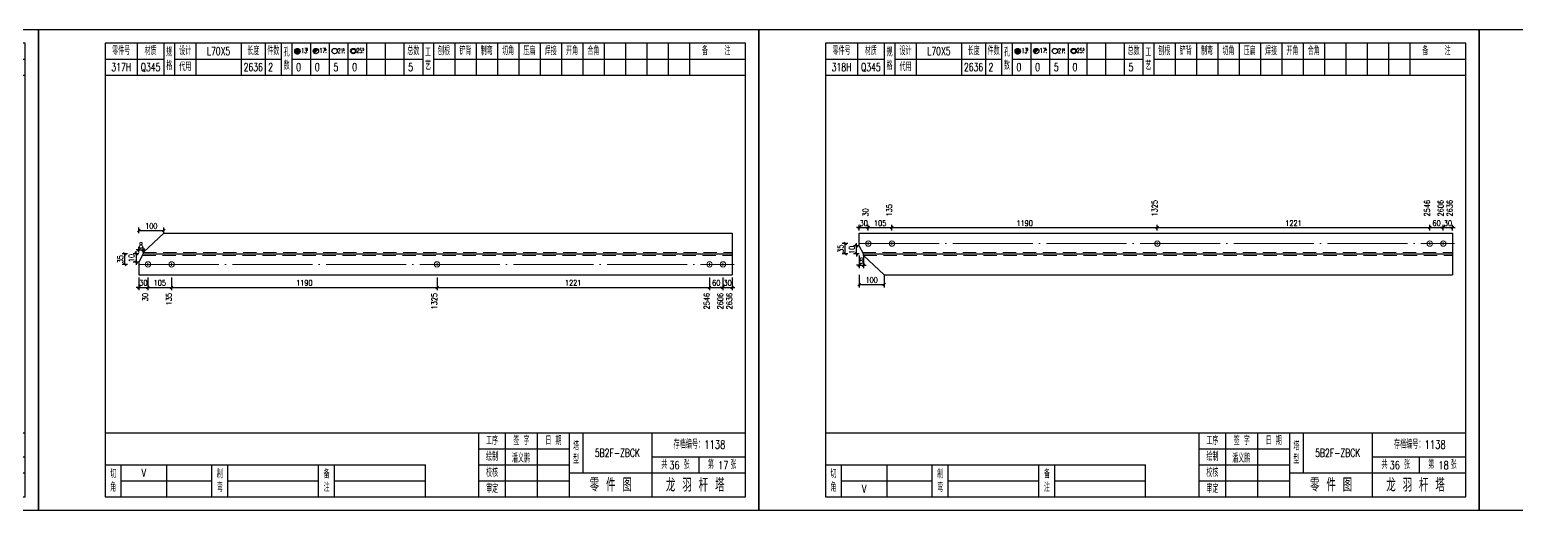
# Model space of a CAD drawing. Header units: millimetres. Extents: x 0 to 30240, y -10896 to -1348.
# Drawn here: x 4317 to 4874, y -2530 to -2350 of the extents above; entities that cross this region are included whole.
import ezdxf
from ezdxf.enums import TextEntityAlignment as Align

# ---------------------------------------------------------------- set-up
doc = ezdxf.new("R2010")
doc.units = ezdxf.units.MM
doc.header["$LTSCALE"] = 20
doc.header["$PDMODE"] = 1
doc.linetypes.add('DASHDOT2X', pattern=[1.75, 1.5, -0.125, 0, -0.125])
doc.linetypes.add('HIDDEN', pattern=[0.375, 0.25, -0.125])
for name, color, linetype, lineweight in [('1', 7, 'Continuous', 25), ('11', 3, 'Continuous', 13), ('2', 1, 'HIDDEN', 13), ('5', 1, 'Continuous', 13), ('7', 2, 'DASHDOT2X', 13)]:
    doc.layers.add(name, color=color, linetype=linetype, lineweight=lineweight)
doc.styles.get("Standard").update_dxf_attribs({"font": 'simplex', "width": 0.7, "bigfont": 'gbhzfs.shx'})
doc.styles.add('SYMBOL_TXT', font='txt.shx', dxfattribs={"width": 0.6})
doc.styles.add('TITLE_TXT', font='simplex.shx', dxfattribs={"width": 0.75, "height": 2.5, "bigfont": 'gbhzfs.shx'})
doc.dimstyles.get("Standard").update_dxf_attribs({"dimtxt": 2.1, "dimasz": 1, "dimexe": 1.05, "dimexo": 0, "dimgap": 0.63, "dimtad": 1, "dimzin": 0, "dimdsep": 46, "dimtxsty": 'standard', "dimblk": 'OBLIQUE', "dimblk1": 'OBLIQUE', "dimblk2": 'OBLIQUE', "dimcen": 0.09, "dimadec": 0, "dimazin": 0, "dimtfac": 1, "dimtdec": 1, "dimtix": 1, "dimtmove": 0, "dimatfit": 3, "dimfxl": 0, "dimtolj": 1, "dimtzin": 0, "dimarcsym": 0})
pattern_1 = [(0, (-3, 0), (0, 0.0125), [])]

# ---------------------------------------------------------------- blocks, each defined once
blk = doc.blocks.new('M12_HOLE')
h = blk.add_hatch()
h.set_pattern_fill('LINE', scale=0.1, style=0)
h.set_pattern_definition(pattern_1)
h.paths.add_polyline_path([(-5, 0, 1), (-1, 0, 1)])
at = {"color": 7}
blk.add_circle((-3, 0), 2, dxfattribs=at)
at = {"color": 7, "attachment_point": 1, "style": 'SYMBOL_TXT'}
for s, insert, char_height, width in [('13\\f??|b0|i0|c0|p54;.', (-0.1, 2.1), 3.5, 5.707), ('5', (3.7, 2.3), 1.8, 2.931)]:
    blk.add_mtext(s, dxfattribs=dict(at, insert=insert, char_height=char_height, width=width))
blk = doc.blocks.new('M16_HOLE')
h = blk.add_hatch()
h.set_pattern_fill('LINE', scale=0.1, style=0)
h.set_pattern_definition(pattern_1)
h.paths.add_polyline_path([(-1.6, 1.4, 0.668179), (-5, 0, 0.198912), (-4.4, -1.4)])
at = {"color": 7}
blk.add_circle((-3, 0), 2, dxfattribs=at)
at = {"color": 7, "attachment_point": 1, "style": 'SYMBOL_TXT'}
for s, insert, char_height, width in [('17.', (-0.4, 2.1), 3.5, 6.316), ('5', (3.6, 2.3), 1.8, 1.822)]:
    blk.add_mtext(s, dxfattribs=dict(at, insert=insert, char_height=char_height, width=width))
blk = doc.blocks.new('M20_HOLE')
at = {"color": 7}
blk.add_circle((-3, 0), 2, dxfattribs=at)
at = {"color": 7, "attachment_point": 1, "style": 'SYMBOL_TXT'}
for s, insert, char_height, width in [('21.', (-0.7, 2), 3.5, 6.074), ('5', (3.3, 2), 1.8, 1.458)]:
    blk.add_mtext(s, dxfattribs=dict(at, insert=insert, char_height=char_height, width=width))
blk = doc.blocks.new('M24_HOLE')
at = {"color": 7}
for radius in [2, 1.5]:
    blk.add_circle((-3, 0), radius, dxfattribs=at)
at = {"color": 7, "attachment_point": 1, "style": 'SYMBOL_TXT'}
for s, insert, char_height, width in [('25.', (-0.7, 2.1), 3.5, 2.429), ('5', (3.9, 2.3), 1.8, 1.944)]:
    blk.add_mtext(s, dxfattribs=dict(at, insert=insert, char_height=char_height, width=width))
blk = doc.blocks.new('JgCard')
for p, q in [((270, 180), (0, 180)), ((0, 180), (0, 0)), ((270, 0), (270, 180)), ((265, 175), (25, 175)), ((25, 175), (25, 5)), ((37, 175), (37, 163)), ((47, 175), (47, 163)), ((51, 175), (51, 163)), ((59, 175), (59, 163)), ((76, 175), (76, 163)), ((85, 175), (85, 163)), ((91, 175), (91, 163)), ((95, 175), (95, 163)), ((102, 175), (102, 163)), ((109, 175), (109, 163)), ((116, 175), (116, 163)), ((123, 175), (123, 163)), ((130, 175), (130, 163)), ((137, 175), (137, 163)), ((144, 175), (144, 163)), ((148, 175), (148, 163)), ((156, 175), (156, 163)), ((164, 175), (164, 163)), ((172, 175), (172, 163)), ((180, 175), (180, 163)), ((188, 175), (188, 163)), ((196, 175), (196, 163)), ((204, 175), (204, 163)), ((212, 175), (212, 163)), ((220, 175), (220, 163)), ((228, 175), (228, 163)), ((236, 175), (236, 163)), ((244, 175), (244, 163)), ((265, 5), (265, 175)), ((25, 169), (47, 169)), ((51, 169), (91, 169)), ((95, 169), (144, 169)), ((148, 169), (265, 169)), ((25, 163), (265, 163)), ((25, 29), (265, 29)), ((165, 5), (165, 29)), ((175, 5), (175, 29)), ((187, 5), (187, 29)), ((199, 5), (199, 29)), ((204, 29), (204, 14)), ((230, 5), (230, 29)), ((165, 23), (199, 23)), ((25, 17), (145, 17)), ((31, 5), (31, 17)), ((48, 17), (48, 5)), ((65, 5), (65, 17)), ((71, 5), (71, 17)), ((105, 5), (105, 17)), ((111, 5), (111, 17)), ((145, 5), (145, 17)), ((165, 17), (199, 17)), ((230, 20), (265, 20)), ((247.5, 20), (247.5, 14)), ((199, 14), (265, 14)), ((31, 11), (65, 11)), ((71, 11), (105, 11)), ((111, 11), (145, 11)), ((165, 11), (199, 11)), ((0, 0), (270, 0)), ((25, 5), (265, 5))]:
    blk.add_line(p, q)
blk.add_lwpolyline([(96.03, 171.99, -1), (98.03, 171.99, -1)], format="xyb", close=True)
blk.add_point((145, 96))
at = {"xscale": 0.5, "yscale": 0.5, "zscale": 0.5}
for name, p in [('M12_HOLE', (98.53, 171.99)), ('M16_HOLE', (105.5, 172)), ('M20_HOLE', (112.5, 172)), ('M24_HOLE', (119.5, 172))]:
    blk.add_blockref(name, p, dxfattribs=at)
at = {"style": 'TITLE_TXT', "width": 0.75}
for s, height, p in [('存档编号：1138', 3.076, (238.02, 23.07)), ('潘义鹏', 3, (177.45, 17.91)), ('龙 羽 杆 塔', 5, (235.17, 6.97))]:
    blk.add_text(s, height=height, dxfattribs=at).set_placement(p)
at = {"attachment_point": 5, "style": 'TITLE_TXT'}
for s, insert, char_height, width in [('零件号', (31, 172), 3, 15), ('材质', (42, 172), 3, 8), ('设计', (55, 172), 3, 8), ('长度', (80.5, 172), 3, 8), ('件数', (88, 172), 3, 6), ('总数', (140.5, 172), 3, 7), ('工\\P艺', (146, 169), 3, 4), ('刨根', (152, 172), 3, 8), ('铲背', (160, 172), 3, 8), ('制弯', (168, 172), 3, 8), ('切角', (176, 172), 3, 8), ('压扁', (184, 172), 3, 8), ('焊接', (192, 172), 3, 8), ('开角', (200, 172), 3, 8), ('合角', (208, 172), 3, 8), ('备    注', (254, 172), 3, 22), ('规格', (49, 169), 3, 4), ('代用', (55, 166), 3, 8), ('孔数', (93, 169), 3, 4), ('工序', (170, 26), 3, 10), ('签 字', (181, 26), 3, 12), ('日 期', (193, 26), 3, 12), ('塔\\P型', (201.5, 21.5), 3, 5), ('绘制', (170, 20), 3, 10), ('共    张', (238.75, 17), 3, 17.5), ('第    张', (256.25, 17), 3, 17.5), ('切\\P角', (28, 11), 3, 6), ('制\\P弯', (68, 11), 3, 6), ('备\\P注', (108, 11), 3, 6), ('校核', (170, 14), 3, 10), ('零 件 图', (214.5, 9.5), 5, 31), ('审定', (170, 8), 3, 10)]:
    blk.add_mtext(s, dxfattribs=dict(at, insert=insert, char_height=char_height, width=width))
blk = doc.blocks.new('M20')
for p, q in [((-0.5, 0), (0.5, 0)), ((0, -0.5), (0, 0.5))]:
    blk.add_line(p, q)
blk.add_circle((0, 0), 1)
blk = doc.blocks.new('_Oblique')
at = {"color": 0, "linetype": 'ByBlock', "lineweight": -2}
blk.add_line((-0.5, -0.5), (0.5, 0.5), dxfattribs=at)
blk = doc.blocks.new('*D828')
at = {"layer": '11', "color": 0, "lineweight": -2}
for p, q in [((4357.6, -2443.27), (4357.6, -2448)), ((4361.04, -2443.27), (4361.04, -2448)), ((4357.6, -2446.95), (4356.6, -2446.95)), ((4357.6, -2446.95), (4361.04, -2446.95)), ((4361.04, -2446.95), (4362.04, -2446.95))]:
    blk.add_line(p, q, dxfattribs=at)
at = {"layer": 'Defpoints', "color": 0}
for p in [(4357.6, -2443.27), (4361.04, -2443.27), (4361.04, -2446.95)]:
    blk.add_point(p, dxfattribs=at)
at = {"layer": '11', "color": 0, "lineweight": -2}
blk.add_blockref('_Oblique', (4357.6, -2446.95), dxfattribs=at)
at = {"layer": '11', "color": 0, "lineweight": -2, "rotation": 180}
blk.add_blockref('_Oblique', (4361.04, -2446.95), dxfattribs=at)
at = {"layer": '11', "color": 0, "insert": (4359.32, -2445.27), "char_height": 2.1, "attachment_point": 5}
blk.add_mtext('\\A1;30', dxfattribs=at)
blk = doc.blocks.new('*D833')
at = {"layer": '11', "color": 0, "lineweight": -2}
for p, q in [((4576.56, -2443.27), (4576.56, -2448)), ((4580, -2443.27), (4580, -2448)), ((4576.56, -2446.95), (4575.56, -2446.95)), ((4576.56, -2446.95), (4580, -2446.95)), ((4580, -2446.95), (4581, -2446.95))]:
    blk.add_line(p, q, dxfattribs=at)
at = {"layer": 'Defpoints', "color": 0}
for p in [(4576.56, -2443.27), (4580, -2443.27), (4580, -2446.95)]:
    blk.add_point(p, dxfattribs=at)
at = {"layer": '11', "color": 0, "lineweight": -2}
blk.add_blockref('_Oblique', (4576.56, -2446.95), dxfattribs=at)
at = {"layer": '11', "color": 0, "lineweight": -2, "rotation": 180}
blk.add_blockref('_Oblique', (4580, -2446.95), dxfattribs=at)
at = {"layer": '11', "color": 0, "insert": (4578.28, -2445.27), "char_height": 2.1, "attachment_point": 5}
blk.add_mtext('\\A1;30', dxfattribs=at)
blk = doc.blocks.new('*D835')
at = {"layer": '11', "color": 0, "lineweight": -2}
for p, q in [((4357.6, -2432.85), (4356.6, -2432.85)), ((4357.6, -2433.9), (4357.6, -2431.8)), ((4357.6, -2432.85), (4359.21, -2432.85)), ((4359.21, -2433.9), (4359.21, -2431.8)), ((4359.21, -2432.85), (4360.21, -2432.85))]:
    blk.add_line(p, q, dxfattribs=at)
at = {"layer": 'Defpoints', "color": 0}
for p in [(4357.6, -2433.9), (4359.21, -2432.85), (4359.21, -2433.9)]:
    blk.add_point(p, dxfattribs=at)
at = {"layer": '11', "color": 0, "lineweight": -2}
blk.add_blockref('_Oblique', (4357.6, -2432.85), dxfattribs=at)
at = {"layer": '11', "color": 0, "lineweight": -2, "rotation": 180}
blk.add_blockref('_Oblique', (4359.21, -2432.85), dxfattribs=at)
at = {"layer": '11', "color": 0, "insert": (4358.4, -2431.17), "char_height": 2.1, "attachment_point": 5}
blk.add_mtext('\\A1;8', dxfattribs=at)
blk = doc.blocks.new('*D836')
at = {"layer": '11', "color": 0, "lineweight": -2}
for p, q in [((4357.6, -2434.45), (4355.5, -2434.45)), ((4356.55, -2434.45), (4356.55, -2433.45)), ((4356.55, -2434.45), (4356.55, -2437.56)), ((4357.6, -2437.56), (4355.5, -2437.56)), ((4356.55, -2437.56), (4356.55, -2438.56))]:
    blk.add_line(p, q, dxfattribs=at)
at = {"layer": 'Defpoints', "color": 0}
for p in [(4357.6, -2434.45), (4356.55, -2437.56), (4357.6, -2437.56)]:
    blk.add_point(p, dxfattribs=at)
at = {"layer": '11', "color": 0, "lineweight": -2}
for p, rotation in [((4356.55, -2434.45), 270), ((4356.55, -2437.56), 90)]:
    blk.add_blockref('_Oblique', p, dxfattribs=dict(at, rotation=rotation))
at = {"layer": '11', "color": 0, "insert": (4354.87, -2436.01), "char_height": 2.1, "attachment_point": 5, "rotation": 90}
blk.add_mtext('\\A1;10', dxfattribs=at)
blk = doc.blocks.new('*D838')
at = {"layer": '11', "color": 0, "lineweight": -2}
for p, q in [((4627.6, -2425.63), (4627.6, -2423.53)), ((4631.04, -2425.63), (4631.04, -2423.53)), ((4627.6, -2424.58), (4626.6, -2424.58)), ((4627.6, -2424.58), (4631.04, -2424.58)), ((4631.04, -2424.58), (4632.04, -2424.58))]:
    blk.add_line(p, q, dxfattribs=at)
at = {"layer": 'Defpoints', "color": 0}
for p in [(4627.6, -2425.63), (4631.04, -2424.58), (4631.04, -2425.63)]:
    blk.add_point(p, dxfattribs=at)
at = {"layer": '11', "color": 0, "lineweight": -2}
blk.add_blockref('_Oblique', (4627.6, -2424.58), dxfattribs=at)
at = {"layer": '11', "color": 0, "lineweight": -2, "rotation": 180}
blk.add_blockref('_Oblique', (4631.04, -2424.58), dxfattribs=at)
at = {"layer": '11', "color": 0, "insert": (4629.32, -2422.9), "char_height": 2.1, "attachment_point": 5}
blk.add_mtext('\\A1;30', dxfattribs=at)
blk = doc.blocks.new('*D843')
at = {"layer": '11', "color": 0, "lineweight": -2}
for p, q in [((4846.56, -2425.63), (4846.56, -2423.53)), ((4850, -2425.63), (4850, -2423.53)), ((4846.56, -2424.58), (4845.56, -2424.58)), ((4846.56, -2424.58), (4850, -2424.58)), ((4850, -2424.58), (4851, -2424.58))]:
    blk.add_line(p, q, dxfattribs=at)
at = {"layer": 'Defpoints', "color": 0}
for p in [(4846.56, -2425.63), (4850, -2424.58), (4850, -2425.63)]:
    blk.add_point(p, dxfattribs=at)
at = {"layer": '11', "color": 0, "lineweight": -2}
blk.add_blockref('_Oblique', (4846.56, -2424.58), dxfattribs=at)
at = {"layer": '11', "color": 0, "lineweight": -2, "rotation": 180}
blk.add_blockref('_Oblique', (4850, -2424.58), dxfattribs=at)
at = {"layer": '11', "color": 0, "insert": (4848.28, -2422.9), "char_height": 2.1, "attachment_point": 5}
blk.add_mtext('\\A1;30', dxfattribs=at)
blk = doc.blocks.new('*D845')
at = {"layer": '11', "color": 0, "lineweight": -2}
for p, q in [((4627.6, -2438.68), (4626.6, -2438.68)), ((4627.6, -2435.01), (4627.6, -2439.73)), ((4627.6, -2438.68), (4629.21, -2438.68)), ((4629.21, -2435.01), (4629.21, -2439.73)), ((4629.21, -2438.68), (4630.21, -2438.68))]:
    blk.add_line(p, q, dxfattribs=at)
at = {"layer": 'Defpoints', "color": 0}
for p in [(4627.6, -2435.01), (4629.21, -2435.01), (4629.21, -2438.68)]:
    blk.add_point(p, dxfattribs=at)
at = {"layer": '11', "color": 0, "lineweight": -2}
blk.add_blockref('_Oblique', (4627.6, -2438.68), dxfattribs=at)
at = {"layer": '11', "color": 0, "lineweight": -2, "rotation": 180}
blk.add_blockref('_Oblique', (4629.21, -2438.68), dxfattribs=at)
at = {"layer": '11', "color": 0, "insert": (4628.4, -2437), "char_height": 2.1, "attachment_point": 5}
blk.add_mtext('\\A1;8', dxfattribs=at)
blk = doc.blocks.new('*D846')
at = {"layer": '11', "color": 0, "lineweight": -2}
for p, q in [((4627.6, -2431.35), (4625.5, -2431.35)), ((4627.6, -2434.45), (4625.5, -2434.45)), ((4626.55, -2431.35), (4626.55, -2430.35)), ((4626.55, -2434.45), (4626.55, -2431.35)), ((4626.55, -2434.45), (4626.55, -2435.45))]:
    blk.add_line(p, q, dxfattribs=at)
at = {"layer": 'Defpoints', "color": 0}
for p in [(4626.55, -2431.35), (4627.6, -2431.35), (4627.6, -2434.45)]:
    blk.add_point(p, dxfattribs=at)
at = {"layer": '11', "color": 0, "lineweight": -2}
for p, rotation in [((4626.55, -2431.35), 270), ((4626.55, -2434.45), 90)]:
    blk.add_blockref('_Oblique', p, dxfattribs=dict(at, rotation=rotation))
at = {"layer": '11', "color": 0, "insert": (4624.87, -2432.9), "char_height": 2.1, "attachment_point": 5, "rotation": 90}
blk.add_mtext('\\A1;10', dxfattribs=at)

msp = doc.modelspace()

# ---------------------------------------------------------------- linework, layer by layer
at = {"layer": '1'}
for p, q in [((4366.945, -2426.685), (4359.205, -2433.9)), ((4366.945, -2426.685), (4580, -2426.685)), ((4580, -2426.685), (4580, -2442.225)), ((4627.6, -2431.347), (4627.6, -2426.685)), ((4627.6, -2426.685), (4850, -2426.685)), ((4850, -2426.685), (4850, -2442.225)), ((4359.205, -2434.455), (4357.6, -2437.563)), ((4359.205, -2433.9), (4359.205, -2434.455)), ((4359.205, -2434.455), (4580, -2434.455)), ((4629.205, -2434.455), (4627.6, -2431.347)), ((4629.205, -2435.01), (4629.205, -2434.455)), ((4629.205, -2434.455), (4850, -2434.455)), ((4357.6, -2437.563), (4357.6, -2442.225)), ((4636.945, -2442.225), (4629.205, -2435.01)), ((4357.6, -2442.225), (4580, -2442.225)), ((4636.945, -2442.225), (4850, -2442.225))]:
    msp.add_line(p, q, dxfattribs=at)
at = {"layer": '2'}
for p, q in [((4359.205, -2433.9), (4580, -2433.9)), ((4628.919, -2433.9), (4850, -2433.9)), ((4358.919, -2435.01), (4580, -2435.01)), ((4629.205, -2435.01), (4850, -2435.01))]:
    msp.add_line(p, q, dxfattribs=at)
at = {"layer": '7'}
for p, q in [((4627.6, -2430.57), (4850.76, -2430.57)), ((4357.6, -2438.34), (4580.76, -2438.34))]:
    msp.add_line(p, q, dxfattribs=at)

# ---------------------------------------------------------------- block references
at = {"layer": '1'}
for p in [(4050, -2530.455), (4320, -2530.455), (4590, -2530.455), (4860, -2530.455)]:
    msp.add_blockref('JgCard', p, dxfattribs=at)
at = {"layer": '5'}
for p in [(4631.04, -2430.57), (4639.897, -2430.57), (4739.371, -2430.57), (4841.499, -2430.57), (4846.56, -2430.57), (4361.04, -2438.34), (4369.897, -2438.34), (4469.371, -2438.34), (4571.499, -2438.34), (4576.56, -2438.34)]:
    msp.add_blockref('M20', p, dxfattribs=at)

# ---------------------------------------------------------------- texts
at = {"style": 'TITLE_TXT', "width": 0.75}
for s, p in [('36', (4556.438, -2515.024)), ('17', (4574.744, -2515.114)), ('36', (4826.438, -2515.024)), ('18', (4844.744, -2515.114))]:
    msp.add_text(s, height=3, dxfattribs=at).set_placement(p)
at = {"layer": '1', "width": 0.7}
for s, p in [('L70X5', (4387.5, -2358.455)), ('L70X5', (4657.5, -2358.455)), ('317H', (4351, -2364.455)), ('Q345', (4362, -2364.455)), ('2636', (4400.5, -2364.455)), ('2', (4407, -2364.455)), ('0', (4417.5, -2364.455)), ('0', (4424.5, -2364.455)), ('5', (4431.5, -2364.455)), ('0', (4438.5, -2364.455)), ('5', (4459.5, -2364.455)), ('318H', (4621, -2364.455)), ('Q345', (4632, -2364.455)), ('2636', (4670.5, -2364.455)), ('2', (4677, -2364.455)), ('0', (4687.5, -2364.455)), ('0', (4694.5, -2364.455)), ('5', (4701.5, -2364.455)), ('0', (4708.5, -2364.455)), ('5', (4729.5, -2364.455)), ('V', (4359.5, -2516.455)), ('V', (4629.5, -2522.455))]:
    msp.add_text(s, height=3, dxfattribs=at).set_placement(p, align=Align.MIDDLE_CENTER)
for s, p in [('30', (4631.037, -2420.385)), ('135', (4639.897, -2420.385)), ('1325', (4739.406, -2420.385)), ('2546', (4841.538, -2420.385)), ('2606', (4846.613, -2420.385)), ('2636', (4850, -2420.385))]:
    msp.add_text(s, height=2.1, rotation=90, dxfattribs=at).set_placement(p)
for s, p in [('30', (4361.037, -2449.05)), ('135', (4369.898, -2449.05)), ('1325', (4469.406, -2449.05)), ('2546', (4571.538, -2449.05)), ('2606', (4576.613, -2449.05)), ('2636', (4580, -2449.05))]:
    msp.add_text(s, height=2.1, rotation=90, dxfattribs=at).set_placement(p, align=Align.RIGHT)
at = {"layer": '1', "char_height": 3, "width": 26, "attachment_point": 5}
for insert in [(4537, -2508.955), (4807, -2508.955)]:
    msp.add_mtext('5B2F-ZBCK', dxfattribs=dict(at, insert=insert))

# ---------------------------------------------------------------- dimensions: what is measured, and where the dimension line sits
at = {"layer": '1'}
for base, p1, p2 in [((4352.35, -2434.455), (4353.35, -2438.34), (4353.35, -2434.455)), ((4622.35, -2430.57), (4623.35, -2434.455), (4623.35, -2430.57))]:
    msp.add_linear_dim(base=base, p1=p1, p2=p2, angle=90, text='35', dimstyle='standard', dxfattribs=at).render()
at = {"layer": '11'}
for base, p1, p2, text in [((4366.945, -2425.635), (4357.6, -2426.685), (4366.945, -2426.685), '100'), ((4639.897, -2424.585), (4631.04, -2425.635), (4639.897, -2425.635), '105'), ((4739.371, -2424.585), (4639.897, -2425.635), (4739.371, -2425.635), '1190'), ((4841.499, -2424.585), (4739.371, -2425.635), (4841.499, -2425.635), '1221'), ((4846.56, -2424.585), (4841.499, -2425.635), (4846.56, -2425.635), '60'), ((4369.897, -2446.95), (4361.04, -2443.275), (4369.897, -2443.275), '105'), ((4469.371, -2446.95), (4369.897, -2443.275), (4469.371, -2443.275), '1190'), ((4571.499, -2446.95), (4469.371, -2443.275), (4571.499, -2443.275), '1221'), ((4576.56, -2446.95), (4571.499, -2443.275), (4576.56, -2443.275), '60'), ((4636.945, -2445.9), (4627.6, -2442.225), (4636.945, -2442.225), '100')]:
    msp.add_linear_dim(base=base, p1=p1, p2=p2, text=text, dimstyle='standard', dxfattribs=at).render()
for base, p1, p2, text, picture, middle in [((4631.04, -2424.585), (4627.6, -2425.635), (4631.04, -2425.635), '30', '*D838', (4629.32, -2422.905)), ((4850, -2424.585), (4846.56, -2425.635), (4850, -2425.635), '30', '*D843', (4848.28, -2422.905)), ((4359.205, -2432.85), (4357.6, -2433.9), (4359.205, -2433.9), '8', '*D835', (4358.403, -2431.17)), ((4629.205, -2438.685), (4627.6, -2435.01), (4629.205, -2435.01), '8', '*D845', (4628.403, -2437.005)), ((4361.04, -2446.95), (4357.6, -2443.275), (4361.04, -2443.275), '30', '*D828', (4359.32, -2445.27)), ((4580, -2446.95), (4576.56, -2443.275), (4580, -2443.275), '30', '*D833', (4578.28, -2445.27))]:
    dim = msp.add_linear_dim(base=base, p1=p1, p2=p2, text=text, dimstyle='standard', dxfattribs=at)
    dim.commit()
    dim.dimension.update_dxf_attribs({"geometry": picture, "text_midpoint": middle})
for base, p1, p2, picture, middle in [((4356.55, -2437.563), (4357.6, -2434.455), (4357.6, -2437.563), '*D836', (4354.87, -2436.009)), ((4626.55, -2431.347), (4627.6, -2434.455), (4627.6, -2431.347), '*D846', (4624.87, -2432.901))]:
    dim = msp.add_linear_dim(base=base, p1=p1, p2=p2, angle=90, text='10', dimstyle='standard', dxfattribs=at)
    dim.commit()
    dim.dimension.update_dxf_attribs({"geometry": picture, "text_midpoint": middle})

doc.saveas('drawing.dxf')
